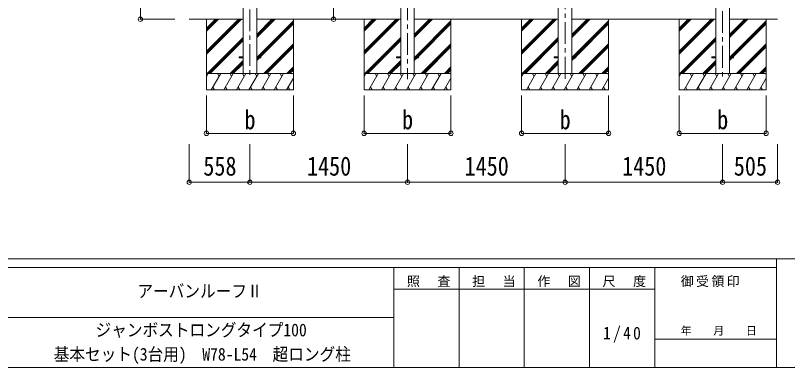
# Model space of a CAD drawing. Units: millimetres at full size, sheet at 1:40. Extents: x -11243 to 11243, y -7760 to 7760.
# Drawn here: x 119 to 7224, y -7760 to -4519 of the extents above; entities that cross this region are included whole.
import ezdxf
from ezdxf.enums import TextEntityAlignment as Align

# ---------------------------------------------------------------- set-up
doc = ezdxf.new("R2010")
doc.units = ezdxf.units.MM
doc.header["$LTSCALE"] = 40
doc.header["$PDMODE"] = 32
doc.header["$PDSIZE"] = 40
doc.linetypes.add('CHAIN1', pattern=[8, 5, -1, 1, -1])
for name, color, linetype, lineweight in [('0-3_ELV2', 4, 'Continuous', 9), ('0-6_OTH_LINE', 6, 'Continuous', 9), ('F-0_240', 7, 'Continuous', 9)]:
    doc.layers.add(name, color=color, linetype=linetype, lineweight=lineweight)
doc.styles.add('ＭＳ ゴシック', font='')
doc.styles.get('ＭＳ ゴシック').set_extended_font_data('MS Gothic')

msp = doc.modelspace()

# ---------------------------------------------------------------- linework, layer by layer
at = {"layer": '0-3_ELV2', "color": 5, "linetype": 'CHAIN1'}
for p, q in [((6627.13, -1280.55), (6627.13, -5104.99)), ((5177.12, -1381.76), (5177.12, -5104.99)), ((3727.13, -1483.16), (3727.13, -5104.99)), ((2277.13, -1584.55), (2277.13, -5104.99))]:
    msp.add_line(p, q, dxfattribs=at)
at = {"layer": '0-3_ELV2'}
for p, q in [((6564.63, -1451.48), (6564.63, -5054.38)), ((6689.63, -1451.48), (6689.63, -5054.38)), ((5114.62, -1552.69), (5114.62, -5054.38)), ((5239.62, -1552.69), (5239.62, -5054.38)), ((3664.63, -1654.08), (3664.63, -5054.38)), ((3789.63, -1654.08), (3789.63, -5054.38)), ((2214.63, -1755.48), (2214.63, -5054.38)), ((2339.63, -1755.48), (2339.63, -5054.38)), ((2177.13, -4899.88), (2214.63, -4899.88)), ((2177.13, -4899.88), (2177.13, -4908.88)), ((2339.63, -4899.88), (2377.13, -4899.88)), ((2377.13, -4899.88), (2377.13, -4908.88)), ((3627.13, -4899.88), (3664.63, -4899.88)), ((3627.13, -4899.88), (3627.13, -4908.88)), ((3789.63, -4899.88), (3827.13, -4899.88)), ((3827.13, -4899.88), (3827.13, -4908.88)), ((5077.12, -4899.88), (5114.62, -4899.88)), ((5077.12, -4899.88), (5077.12, -4908.88)), ((5239.62, -4899.88), (5277.12, -4899.88)), ((5277.12, -4899.88), (5277.12, -4908.88)), ((6527.13, -4899.88), (6564.63, -4899.88)), ((6527.13, -4899.88), (6527.13, -4908.88)), ((6689.63, -4899.88), (6727.13, -4899.88)), ((6727.13, -4899.88), (6727.13, -4908.88)), ((2177.13, -4908.88), (2214.63, -4908.88)), ((2339.63, -4908.88), (2377.13, -4908.88)), ((3627.13, -4908.88), (3664.63, -4908.88)), ((3789.63, -4908.88), (3827.13, -4908.88)), ((5077.12, -4908.88), (5114.62, -4908.88)), ((5239.62, -4908.88), (5277.12, -4908.88)), ((6527.13, -4908.88), (6564.63, -4908.88)), ((6689.63, -4908.88), (6727.13, -4908.88))]:
    msp.add_line(p, q, dxfattribs=at)
at = {"layer": '0-3_ELV2', "color": 6}
for p, q in [((1269.49, -4554.38), (1585.73, -4554.38)), ((3046.29, -4554.38), (2643.13, -4554.38)), ((1877.13, -5604.38), (1877.13, -5255.38)), ((2677.13, -5604.38), (2677.13, -5255.38)), ((3327.13, -5604.38), (3327.13, -5255.38)), ((4127.13, -5604.38), (4127.13, -5255.38)), ((4777.12, -5604.38), (4777.12, -5255.38)), ((5577.12, -5604.38), (5577.12, -5255.38)), ((6227.13, -5604.38), (6227.13, -5255.38)), ((7027.13, -5604.38), (7027.13, -5255.38)), ((1877.13, -5604.38), (2677.13, -5604.38)), ((3327.13, -5604.38), (4127.13, -5604.38)), ((4777.12, -5604.38), (5577.12, -5604.38)), ((6227.13, -5604.38), (7027.13, -5604.38)), ((1719.13, -6054.38), (1719.13, -5704.38)), ((2277.13, -6054.38), (2277.13, -5704.38)), ((3727.13, -6054.38), (3727.13, -5704.38)), ((5177.12, -6054.38), (5177.12, -5704.38)), ((6627.13, -6054.38), (6627.13, -5704.38)), ((7132.13, -6054.38), (7132.13, -5704.38))]:
    msp.add_line(p, q, dxfattribs=at)
at = {"layer": '0-3_ELV2', "color": 7}
for p, q in [((1719.13, -4554.38), (2214.63, -4554.38)), ((1877.13, -4554.38), (1877.13, -5204.38)), ((1877.13, -4848.55), (2171.31, -4554.38)), ((1877.13, -4862.69), (2185.45, -4554.38)), ((1877.13, -4876.84), (2199.59, -4554.38)), ((1877.13, -4664.71), (1987.46, -4554.38)), ((1877.13, -4650.56), (1973.32, -4554.38)), ((1877.13, -4636.42), (1959.17, -4554.38)), ((2339.63, -4722.71), (2507.96, -4554.38)), ((2339.63, -4708.56), (2493.82, -4554.38)), ((2339.63, -4694.42), (2479.67, -4554.38)), ((2339.63, -4554.38), (3664.63, -4554.38)), ((2346.3, -4899.88), (2677.13, -4569.06)), ((2360.45, -4899.88), (2677.13, -4583.2)), ((2374.59, -4899.88), (2677.13, -4597.34)), ((2677.13, -4554.38), (2677.13, -5204.38)), ((3327.13, -4554.38), (3327.13, -5204.38)), ((3327.13, -4848.55), (3621.31, -4554.38)), ((3327.13, -4862.69), (3635.45, -4554.38)), ((3327.13, -4876.84), (3649.59, -4554.38)), ((3327.13, -4664.71), (3437.46, -4554.38)), ((3327.13, -4650.56), (3423.32, -4554.38)), ((3327.13, -4636.42), (3409.17, -4554.38)), ((3789.63, -4722.71), (3957.96, -4554.38)), ((3789.63, -4708.56), (3943.82, -4554.38)), ((3789.63, -4694.42), (3929.67, -4554.38)), ((3789.63, -4554.38), (5114.62, -4554.38)), ((3796.3, -4899.88), (4127.13, -4569.06)), ((3810.45, -4899.88), (4127.13, -4583.2)), ((3824.59, -4899.88), (4127.13, -4597.34)), ((4127.13, -4554.38), (4127.13, -5204.38)), ((4777.12, -4554.38), (4777.12, -5204.38)), ((4777.12, -4848.55), (5071.3, -4554.38)), ((4777.12, -4862.69), (5085.44, -4554.38)), ((4777.12, -4876.84), (5099.59, -4554.38)), ((4777.12, -4664.71), (4887.45, -4554.38)), ((4777.12, -4650.56), (4873.31, -4554.38)), ((4777.12, -4636.42), (4859.17, -4554.38)), ((5239.62, -4722.71), (5407.95, -4554.38)), ((5239.62, -4708.56), (5393.81, -4554.38)), ((5239.62, -4694.42), (5379.67, -4554.38)), ((5239.62, -4554.38), (6564.63, -4554.38)), ((5246.3, -4899.88), (5577.12, -4569.06)), ((5260.44, -4899.88), (5577.12, -4583.2)), ((5274.58, -4899.88), (5577.12, -4597.34)), ((5577.12, -4554.38), (5577.12, -5204.38)), ((6227.13, -4554.38), (6227.13, -5204.38)), ((6227.13, -4848.55), (6521.31, -4554.38)), ((6227.13, -4862.69), (6535.45, -4554.38)), ((6227.13, -4876.84), (6549.59, -4554.38)), ((6227.13, -4664.71), (6337.46, -4554.38)), ((6227.13, -4650.56), (6323.32, -4554.38)), ((6227.13, -4636.42), (6309.17, -4554.38)), ((6689.63, -4722.71), (6857.96, -4554.38)), ((6689.63, -4708.56), (6843.82, -4554.38)), ((6689.63, -4694.42), (6829.67, -4554.38)), ((6689.63, -4554.38), (7132.13, -4554.38)), ((6696.3, -4899.88), (7027.13, -4569.06)), ((6710.45, -4899.88), (7027.13, -4583.2)), ((6724.59, -4899.88), (7027.13, -4597.34)), ((7027.13, -4554.38), (7027.13, -5204.38)), ((1883.44, -5054.38), (2214.63, -4723.19)), ((1897.58, -5054.38), (2214.63, -4737.33)), ((1911.72, -5054.38), (2214.63, -4751.47)), ((3333.44, -5054.38), (3664.63, -4723.19)), ((3347.58, -5054.38), (3664.63, -4737.33)), ((3361.72, -5054.38), (3664.63, -4751.47)), ((4783.43, -5054.38), (5114.62, -4723.19)), ((4797.57, -5054.38), (5114.62, -4737.33)), ((4811.71, -5054.38), (5114.62, -4751.47)), ((6233.44, -5054.38), (6564.63, -4723.19)), ((6247.58, -5054.38), (6564.63, -4737.33)), ((6261.72, -5054.38), (6564.63, -4751.47)), ((2403.94, -5054.38), (2677.13, -4781.19)), ((2418.08, -5054.38), (2677.13, -4795.33)), ((2432.22, -5054.38), (2677.13, -4809.47)), ((3853.94, -5054.38), (4127.13, -4781.19)), ((3868.08, -5054.38), (4127.13, -4795.33)), ((3882.22, -5054.38), (4127.13, -4809.47)), ((5303.93, -5054.38), (5577.12, -4781.19)), ((5318.07, -5054.38), (5577.12, -4795.33)), ((5332.21, -5054.38), (5577.12, -4809.47)), ((6753.94, -5054.38), (7027.13, -4781.19)), ((6768.08, -5054.38), (7027.13, -4795.33)), ((6782.22, -5054.38), (7027.13, -4809.47)), ((2214.63, -4935.32), (2095.57, -5054.38)), ((2109.71, -5054.38), (2214.63, -4949.46)), ((2123.85, -5054.38), (2214.63, -4963.6)), ((2339.63, -4934.84), (2365.59, -4908.88)), ((2339.63, -4920.69), (2351.45, -4908.88)), ((3664.63, -4935.32), (3545.57, -5054.38)), ((3559.71, -5054.38), (3664.63, -4949.46)), ((3573.85, -5054.38), (3664.63, -4963.6)), ((3789.63, -4934.84), (3815.59, -4908.88)), ((3789.63, -4920.69), (3801.45, -4908.88)), ((5114.62, -4935.32), (4995.56, -5054.38)), ((5009.7, -5054.38), (5114.62, -4949.46)), ((5023.85, -5054.38), (5114.62, -4963.6)), ((5239.62, -4934.84), (5265.58, -4908.88)), ((5239.62, -4920.69), (5251.44, -4908.88)), ((6564.63, -4935.32), (6445.57, -5054.38)), ((6459.71, -5054.38), (6564.63, -4949.46)), ((6473.85, -5054.38), (6564.63, -4963.6)), ((6689.63, -4934.84), (6715.59, -4908.88)), ((6689.63, -4920.69), (6701.45, -4908.88)), ((2616.07, -5054.38), (2677.13, -4993.32)), ((2630.21, -5054.38), (2677.13, -5007.46)), ((2644.35, -5054.38), (2677.13, -5021.6)), ((4066.07, -5054.38), (4127.13, -4993.32)), ((4080.21, -5054.38), (4127.13, -5007.46)), ((4094.35, -5054.38), (4127.13, -5021.6)), ((5516.06, -5054.38), (5577.12, -4993.32)), ((5530.2, -5054.38), (5577.12, -5007.46)), ((5544.35, -5054.38), (5577.12, -5021.6)), ((6966.07, -5054.38), (7027.13, -4993.32)), ((6980.21, -5054.38), (7027.13, -5007.46)), ((6994.35, -5054.38), (7027.13, -5021.6)), ((2677.13, -5054.38), (1877.13, -5054.38)), ((1877.13, -5081.88), (1893.01, -5054.38)), ((1921.87, -5204.38), (2008.48, -5054.38)), ((1993.48, -5080.36), (1978.48, -5054.37)), ((2037.34, -5204.37), (2123.95, -5054.38)), ((2108.95, -5080.36), (2093.94, -5054.38)), ((2152.81, -5204.38), (2239.42, -5054.38)), ((2224.42, -5080.36), (2209.41, -5054.38)), ((2268.28, -5204.38), (2354.89, -5054.38)), ((2339.89, -5080.36), (2324.88, -5054.37)), ((2383.75, -5204.38), (2470.36, -5054.38)), ((2455.36, -5080.36), (2440.36, -5054.38)), ((2499.22, -5204.38), (2585.83, -5054.38)), ((2555.83, -5054.38), (2570.83, -5080.36)), ((2614.69, -5204.38), (2677.13, -5096.24)), ((2671.3, -5054.38), (2677.13, -5064.48)), ((4127.13, -5054.38), (3327.13, -5054.38)), ((3327.13, -5081.88), (3343.01, -5054.38)), ((3371.87, -5204.38), (3458.48, -5054.38)), ((3443.48, -5080.36), (3428.48, -5054.37)), ((3487.34, -5204.37), (3573.95, -5054.38)), ((3558.95, -5080.36), (3543.94, -5054.38)), ((3602.81, -5204.38), (3689.42, -5054.38)), ((3674.42, -5080.36), (3659.41, -5054.38)), ((3718.28, -5204.38), (3804.89, -5054.38)), ((3789.89, -5080.36), (3774.88, -5054.37)), ((3833.75, -5204.38), (3920.36, -5054.38)), ((3905.36, -5080.36), (3890.36, -5054.38)), ((3949.22, -5204.38), (4035.83, -5054.38)), ((4005.83, -5054.38), (4020.83, -5080.36)), ((4064.69, -5204.38), (4127.13, -5096.24)), ((4121.3, -5054.38), (4127.13, -5064.48)), ((5577.12, -5054.38), (4777.12, -5054.38)), ((4777.12, -5081.88), (4793, -5054.38)), ((4821.87, -5204.38), (4908.47, -5054.38)), ((4893.47, -5080.36), (4878.47, -5054.37)), ((4937.34, -5204.37), (5023.94, -5054.38)), ((5008.94, -5080.36), (4993.94, -5054.38)), ((5052.81, -5204.38), (5139.41, -5054.38)), ((5124.41, -5080.36), (5109.41, -5054.38)), ((5168.28, -5204.38), (5254.88, -5054.38)), ((5239.88, -5080.36), (5224.88, -5054.37)), ((5283.75, -5204.38), (5370.35, -5054.38)), ((5355.35, -5080.36), (5340.35, -5054.38)), ((5399.22, -5204.38), (5485.82, -5054.38)), ((5455.82, -5054.38), (5470.82, -5080.36)), ((5514.69, -5204.38), (5577.12, -5096.24)), ((5571.29, -5054.38), (5577.12, -5064.48)), ((7027.13, -5054.38), (6227.13, -5054.38)), ((6227.13, -5081.88), (6243.01, -5054.38)), ((6271.87, -5204.38), (6358.48, -5054.38)), ((6343.48, -5080.36), (6328.48, -5054.37)), ((6387.34, -5204.37), (6473.95, -5054.38)), ((6458.95, -5080.36), (6443.94, -5054.38)), ((6502.81, -5204.38), (6589.42, -5054.38)), ((6574.42, -5080.36), (6559.41, -5054.38)), ((6618.28, -5204.38), (6704.89, -5054.38)), ((6689.89, -5080.36), (6674.88, -5054.37)), ((6733.75, -5204.38), (6820.36, -5054.38)), ((6805.36, -5080.36), (6790.36, -5054.38)), ((6849.22, -5204.38), (6935.83, -5054.38)), ((6905.83, -5054.38), (6920.83, -5080.36)), ((6964.69, -5204.38), (7027.13, -5096.24)), ((7021.3, -5054.38), (7027.13, -5064.48)), ((1936.87, -5178.4), (1951.87, -5204.38)), ((2052.34, -5178.4), (2067.34, -5204.37)), ((2167.81, -5178.39), (2182.81, -5204.38)), ((2283.28, -5178.4), (2298.28, -5204.38)), ((2398.75, -5178.4), (2413.75, -5204.38)), ((2514.22, -5178.4), (2529.22, -5204.38)), ((2629.69, -5178.4), (2644.69, -5204.38)), ((3386.87, -5178.4), (3401.87, -5204.38)), ((3502.34, -5178.4), (3517.34, -5204.37)), ((3617.81, -5178.39), (3632.81, -5204.38)), ((3733.28, -5178.4), (3748.28, -5204.38)), ((3848.75, -5178.4), (3863.75, -5204.38)), ((3964.22, -5178.4), (3979.22, -5204.38)), ((4079.69, -5178.4), (4094.69, -5204.38)), ((4836.87, -5178.4), (4851.87, -5204.38)), ((4952.34, -5178.4), (4967.34, -5204.37)), ((5067.81, -5178.39), (5082.81, -5204.38)), ((5183.28, -5178.4), (5198.28, -5204.38)), ((5298.75, -5178.4), (5313.75, -5204.38)), ((5414.22, -5178.4), (5429.22, -5204.38)), ((5529.69, -5178.4), (5544.69, -5204.38)), ((6286.87, -5178.4), (6301.87, -5204.38)), ((6402.34, -5178.4), (6417.34, -5204.37)), ((6517.81, -5178.39), (6532.81, -5204.38)), ((6633.28, -5178.4), (6648.28, -5204.38)), ((6748.75, -5178.4), (6763.75, -5204.38)), ((6864.22, -5178.4), (6879.22, -5204.38)), ((6979.69, -5178.4), (6994.69, -5204.38)), ((1877.13, -5204.38), (2677.13, -5204.38)), ((3327.13, -5204.38), (4127.13, -5204.38)), ((4777.12, -5204.38), (5577.12, -5204.38)), ((6227.13, -5204.38), (7027.13, -5204.38))]:
    msp.add_line(p, q, dxfattribs=at)
at = {"layer": '0-3_ELV2', "color": 6}
for p in [(1269.49, -4554.38), (3046.29, -4554.38), (1877.13, -5604.38), (2677.13, -5604.38), (3327.13, -5604.38), (4127.13, -5604.38), (4777.12, -5604.38), (5577.12, -5604.38), (6227.13, -5604.38), (7027.13, -5604.38), (1719.13, -6054.38), (2277.13, -6054.38), (3727.13, -6054.38), (5177.12, -6054.38), (6627.13, -6054.38), (7132.13, -6054.38)]:
    msp.add_point(p, dxfattribs=at)
at = {"layer": '0-6_OTH_LINE'}
for p, q in [((1269.49, -4554.38), (1269.49, -1497.71)), ((3046.29, -1754.38), (3046.29, -4554.38)), ((1719.13, -6054.38), (2277.13, -6054.38)), ((2277.13, -6054.38), (3727.13, -6054.38)), ((3727.13, -6054.38), (5177.12, -6054.38)), ((5177.12, -6054.38), (6627.13, -6054.38)), ((6627.13, -6054.38), (7132.13, -6054.38))]:
    msp.add_line(p, q, dxfattribs=at)
at = {"layer": 'F-0_240', "color": 5}
for p, q in [((-11242.74, -6760), (10677.26, -6760)), ((7121.58, -6760), (7121.58, -7760)), ((-11242.74, -6840), (7121.58, -6840)), ((3601.58, -6840), (3601.58, -7760)), ((4201.58, -6840), (4201.58, -7760)), ((4801.58, -6840), (4801.58, -7760)), ((5401.58, -6840), (5401.58, -7760)), ((6001.58, -6840), (6001.58, -7760)), ((3601.58, -7040), (6001.58, -7040)), ((-4598.42, -7300), (3601.58, -7300)), ((6001.58, -7500), (7121.58, -7500)), ((-11242.74, -7760), (10677.26, -7760))]:
    msp.add_line(p, q, dxfattribs=at)

# ---------------------------------------------------------------- texts
at = {"layer": '0-3_ELV2', "color": 7, "style": 'ＭＳ ゴシック', "width": 0.85}
for s, p in [('b', (2227.13, -5619.38)), ('b', (3677.13, -5619.38)), ('b', (5127.12, -5619.38)), ('b', (6577.13, -5619.38)), ('558', (1848.13, -6046.38)), ('1450', (2802.13, -6046.38)), ('1450', (4252.12, -6046.38)), ('1450', (5702.12, -6046.38)), ('505', (6729.63, -6046.38))]:
    msp.add_text(s, height=176, dxfattribs=at).set_placement(p, align=Align.BOTTOM_LEFT)
at = {"layer": 'F-0_240', "style": 'ＭＳ ゴシック', "width": 0.9}
for s, p in [('アーバンルーフⅡ', (1241.58, -7150)), ('ジャンボストロングタイプ100', (856.58, -7507.84)), ('基本セット(3台用)\u3000W78-L54\u3000超ロング柱', (471.58, -7731.34))]:
    msp.add_text(s, height=117.3, dxfattribs=at).set_placement(p, align=Align.BOTTOM_LEFT)
at = {"layer": 'F-0_240', "style": 'ＭＳ ゴシック'}
msp.add_text('年\u3000\u3000月\u3000\u3000日', height=73.31, dxfattribs=at).set_placement((6241.58, -7480), align=Align.BOTTOM_LEFT)
at = {"layer": 'F-0_240', "attachment_point": 7, "style": 'ＭＳ ゴシック'}
for s, insert, char_height in [('\\T1.17;照\u3000査', (3721.58, -7020), 87.98), ('\\T1.17;担\u3000当', (4321.58, -7020), 87.98), ('\\T1.17;作\u3000図', (4921.58, -7020), 87.98), ('\\T1.17;尺\u3000度', (5521.58, -7020), 87.98), ('\\T1.17;御受領印', (6241.58, -7020), 87.98), ('\\T1.28;\\W0.9;1/40', (5526.58, -7530), 117.3)]:
    msp.add_mtext(s, dxfattribs=dict(at, insert=insert, char_height=char_height))

doc.saveas('drawing.dxf')
